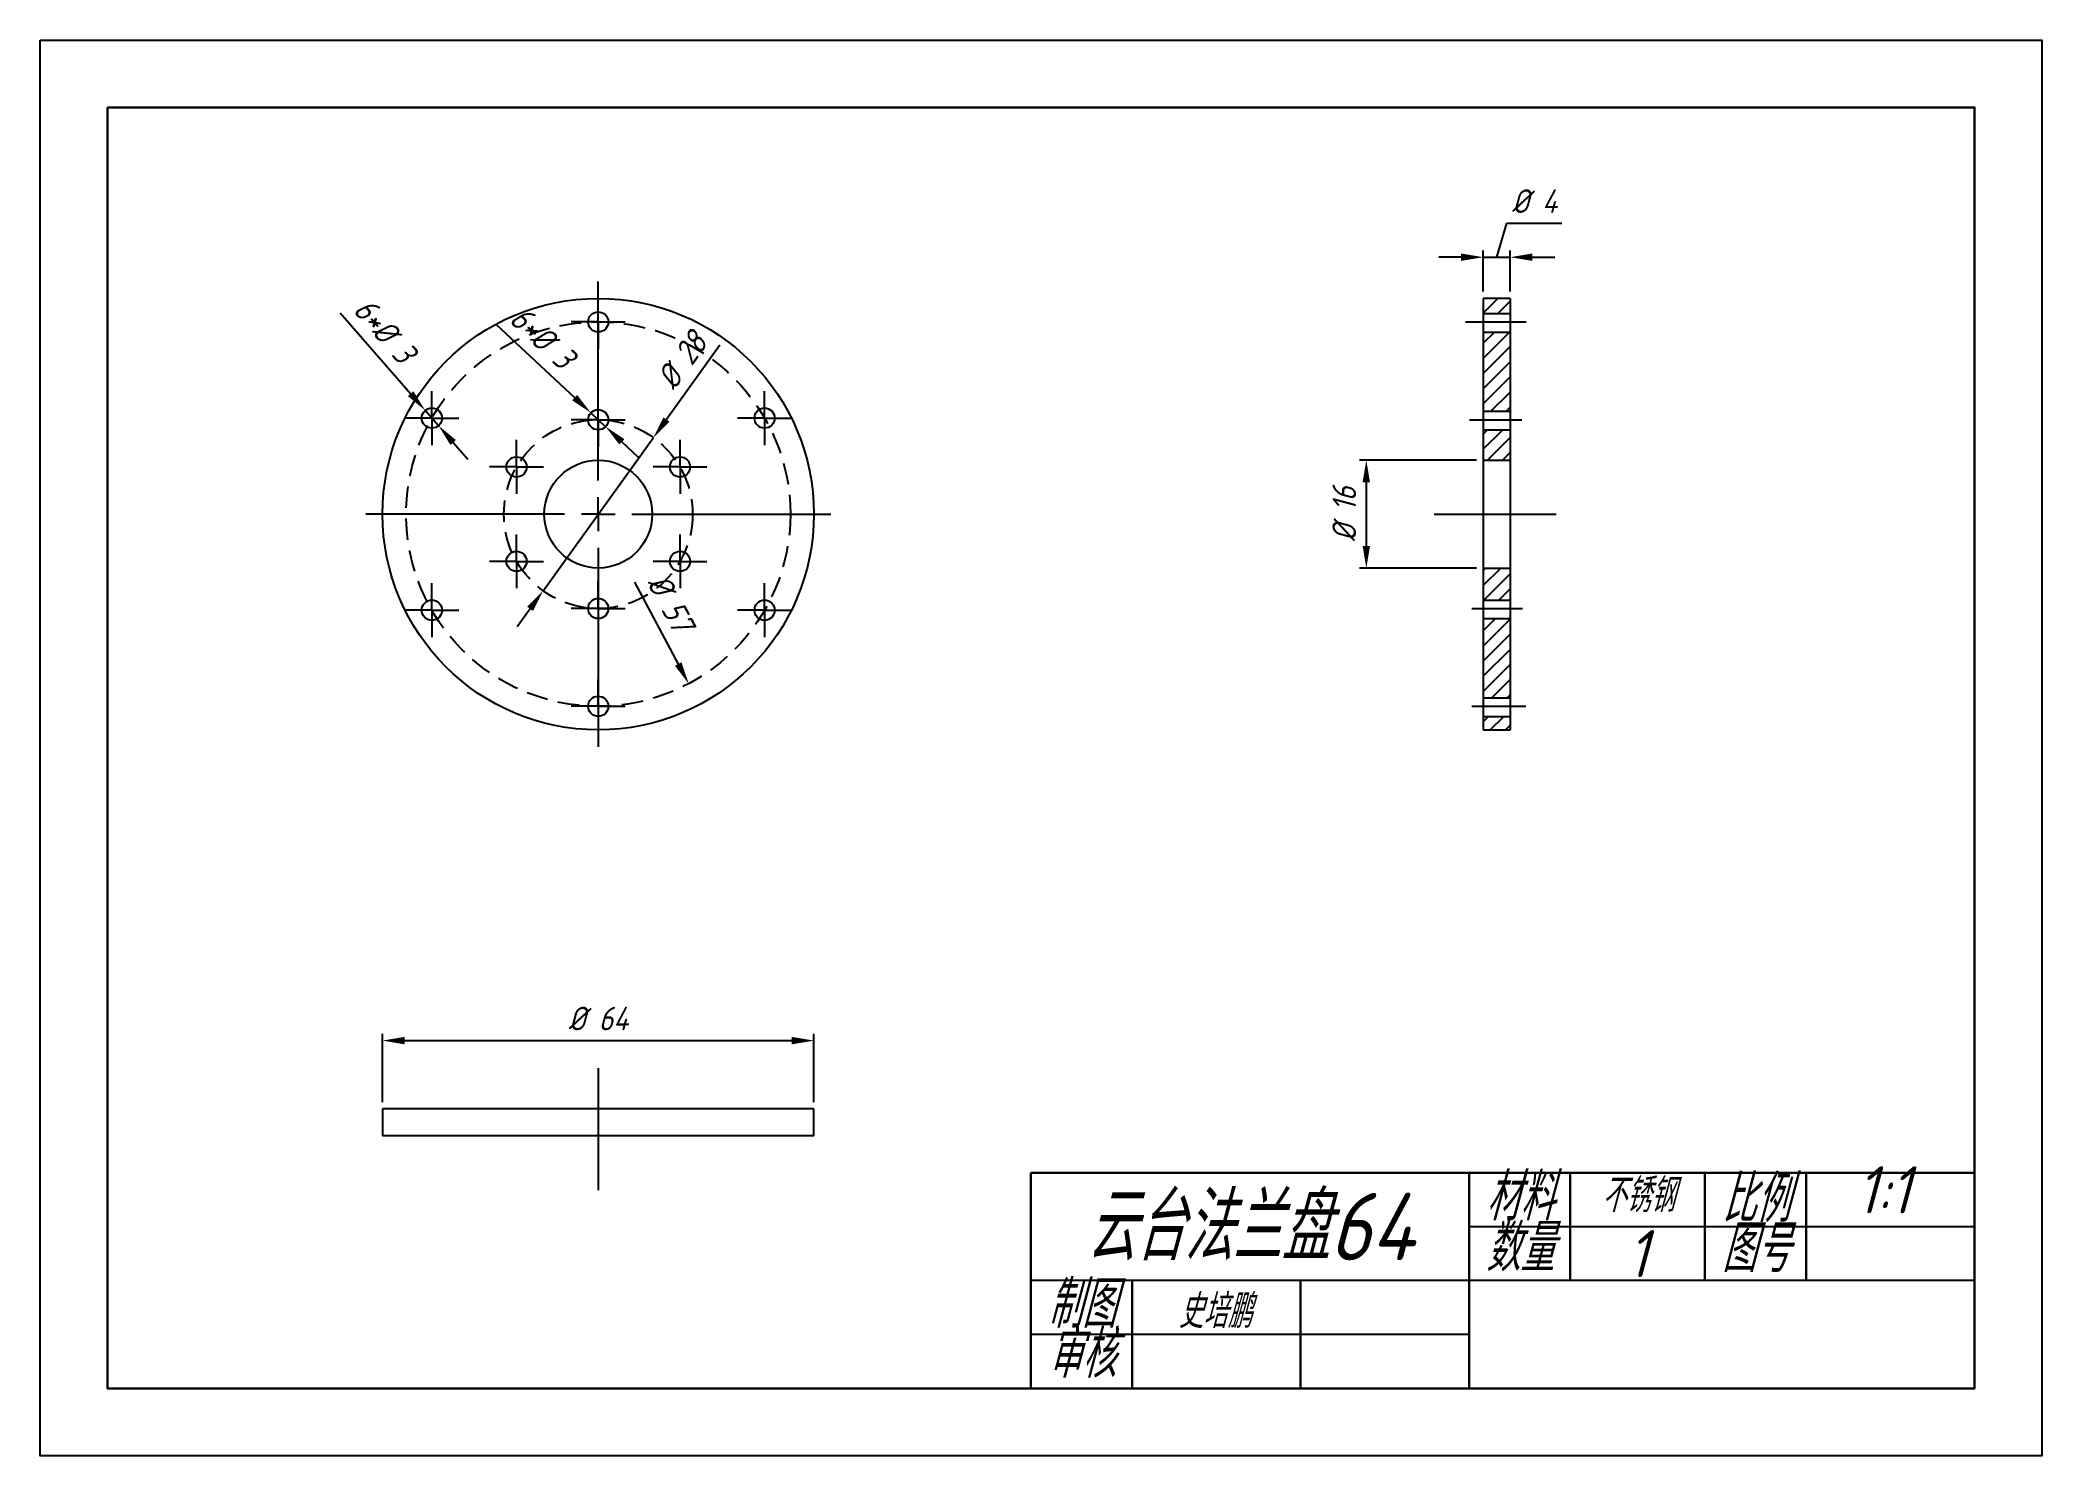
# Model space of a CAD drawing. Header units: millimetres. Extents: x 2895 to 3192, y 1640 to 1850.
import ezdxf

# ---------------------------------------------------------------- set-up
doc = ezdxf.new("R2010")
doc.units = ezdxf.units.MM
doc.linetypes.add('CENTER2', pattern=[28.575, 19.05, -3.175, 3.175, -3.175])
doc.linetypes.add('HIDDEN2', pattern=[4.7625, 3.175, -1.5875])
for name, color, linetype in [('10', 7, 'Continuous'), ('中心线', 1, 'CENTER2'), ('细实线', 3, 'Continuous'), ('虚线', 2, 'HIDDEN2')]:
    doc.layers.add(name, color=color, linetype=linetype)
doc.layers.add('粗实线', color=7, linetype='Continuous', lineweight=30)
doc.styles.add('gy', font='gbeitc.shx', dxfattribs={"height": 3.5})
doc.styles.get("Standard").update_dxf_attribs({"font": 'gbeitc.shx', "bigfont": 'gbcbig.shx'})
doc.dimstyles.new('gy-直径', dxfattribs={"dimtxt": 3.5, "dimasz": 3.302, "dimexe": 1, "dimexo": 1, "dimgap": 1.524, "dimtad": 1, "dimdec": 1, "dimdsep": 46, "dimtxsty": 'gy', "dimcen": -2.5, "dimclrt": 256, "dimadec": 1, "dimazin": 2, "dimtfac": 1, "dimtdec": 1, "dimtmove": 1, "dimatfit": 3, "dimfxl": 1, "dimtzin": 0, "dimarcsym": 2})

# ---------------------------------------------------------------- blocks, each defined once
blk = doc.blocks.new('SW_CENTERMARKSYMBOL_0')
at = {"layer": '10', "color": 0}
for p, q in [((0, 5), (0, 34.5)), ((-5, 0), (-34.5, 0)), ((0, 0), (-2.5, 0)), ((0, 0), (0, 2.5)), ((0, 0), (0, -2.5)), ((0, 0), (2.5, 0)), ((5, 0), (34.5, 0)), ((0, -5), (0, -34.5))]:
    blk.add_line(p, q, dxfattribs=at)
blk = doc.blocks.new('SW_CENTERMARKSYMBOL_1')
at = {"layer": '10', "color": 0}
for p, q in [((0, 2.5), (0, 4)), ((-2.5, 0), (-4, 0)), ((0, 0), (-2.5, 0)), ((0, 0), (0, 2.5)), ((0, 0), (0, -2.5)), ((0, 0), (2.5, 0)), ((2.5, 0), (4, 0)), ((0, -2.5), (0, -4))]:
    blk.add_line(p, q, dxfattribs=at)
blk = doc.blocks.new('SW_CENTERMARKSYMBOL_2')
at = {"layer": '10', "color": 0}
for p, q in [((0, 2.5), (0, 4)), ((-2.5, 0), (-4, 0)), ((0, 0), (-2.5, 0)), ((0, 0), (0, 2.5)), ((0, 0), (0, -2.5)), ((0, 0), (2.5, 0)), ((2.5, 0), (4, 0)), ((0, -2.5), (0, -4))]:
    blk.add_line(p, q, dxfattribs=at)
blk = doc.blocks.new('SW_CENTERMARKSYMBOL_3')
at = {"layer": '10', "color": 0}
for p, q in [((0, 2.5), (0, 4)), ((-2.5, 0), (-4, 0)), ((0, 0), (-2.5, 0)), ((0, 0), (0, 2.5)), ((0, 0), (0, -2.5)), ((0, 0), (2.5, 0)), ((2.5, 0), (4, 0)), ((0, -2.5), (0, -4))]:
    blk.add_line(p, q, dxfattribs=at)
blk = doc.blocks.new('SW_CENTERMARKSYMBOL_4')
at = {"layer": '10', "color": 0}
for p, q in [((0, 2.5), (0, 4)), ((-2.5, 0), (-4, 0)), ((0, 0), (-2.5, 0)), ((0, 0), (0, 2.5)), ((0, 0), (0, -2.5)), ((0, 0), (2.5, 0)), ((2.5, 0), (4, 0)), ((0, -2.5), (0, -4))]:
    blk.add_line(p, q, dxfattribs=at)
blk = doc.blocks.new('SW_CENTERMARKSYMBOL_5')
at = {"layer": '10', "color": 0}
for p, q in [((0, 2.5), (0, 4)), ((-2.5, 0), (-4, 0)), ((0, 0), (-2.5, 0)), ((0, 0), (0, 2.5)), ((0, 0), (0, -2.5)), ((0, 0), (2.5, 0)), ((2.5, 0), (4, 0)), ((0, -2.5), (0, -4))]:
    blk.add_line(p, q, dxfattribs=at)
blk = doc.blocks.new('SW_CENTERMARKSYMBOL_6')
at = {"layer": '10', "color": 0}
for p, q in [((0, 2.5), (0, 4)), ((-2.5, 0), (-4, 0)), ((0, 0), (-2.5, 0)), ((0, 0), (0, 2.5)), ((0, 0), (0, -2.5)), ((0, 0), (2.5, 0)), ((2.5, 0), (4, 0)), ((0, -2.5), (0, -4))]:
    blk.add_line(p, q, dxfattribs=at)
blk = doc.blocks.new('SW_CENTERMARKSYMBOL_7')
at = {"layer": '10', "color": 0}
for p, q in [((0, 2.5), (0, 4)), ((-2.5, 0), (-4, 0)), ((0, 0), (-2.5, 0)), ((0, 0), (0, 2.5)), ((0, 0), (0, -2.5)), ((0, 0), (2.5, 0)), ((2.5, 0), (4, 0)), ((0, -2.5), (0, -4))]:
    blk.add_line(p, q, dxfattribs=at)
blk = doc.blocks.new('SW_CENTERMARKSYMBOL_8')
at = {"layer": '10', "color": 0}
for p, q in [((0, 2.5), (0, 4)), ((-2.5, 0), (-4, 0)), ((0, 0), (-2.5, 0)), ((0, 0), (0, 2.5)), ((0, 0), (0, -2.5)), ((0, 0), (2.5, 0)), ((2.5, 0), (4, 0)), ((0, -2.5), (0, -4))]:
    blk.add_line(p, q, dxfattribs=at)
blk = doc.blocks.new('SW_CENTERMARKSYMBOL_9')
at = {"layer": '10', "color": 0}
for p, q in [((0, 2.5), (0, 4)), ((-2.5, 0), (-4, 0)), ((0, 0), (-2.5, 0)), ((0, 0), (0, 2.5)), ((0, 0), (0, -2.5)), ((0, 0), (2.5, 0)), ((2.5, 0), (4, 0)), ((0, -2.5), (0, -4))]:
    blk.add_line(p, q, dxfattribs=at)
blk = doc.blocks.new('SW_CENTERMARKSYMBOL_10')
at = {"layer": '10', "color": 0}
for p, q in [((0, 2.5), (0, 4)), ((-2.5, 0), (-4, 0)), ((0, 0), (-2.5, 0)), ((0, 0), (0, 2.5)), ((0, 0), (0, -2.5)), ((0, 0), (2.5, 0)), ((2.5, 0), (4, 0)), ((0, -2.5), (0, -4))]:
    blk.add_line(p, q, dxfattribs=at)
blk = doc.blocks.new('SW_CENTERMARKSYMBOL_11')
at = {"layer": '10', "color": 0}
for p, q in [((0, 2.5), (0, 4)), ((-2.5, 0), (-4, 0)), ((0, 0), (-2.5, 0)), ((0, 0), (0, 2.5)), ((0, 0), (0, -2.5)), ((0, 0), (2.5, 0)), ((2.5, 0), (4, 0)), ((0, -2.5), (0, -4))]:
    blk.add_line(p, q, dxfattribs=at)
blk = doc.blocks.new('SW_CENTERMARKSYMBOL_12')
at = {"layer": '10', "color": 0}
for p, q in [((0, 2.5), (0, 4)), ((-2.5, 0), (-4, 0)), ((0, 0), (-2.5, 0)), ((0, 0), (0, 2.5)), ((0, 0), (0, -2.5)), ((0, 0), (2.5, 0)), ((2.5, 0), (4, 0)), ((0, -2.5), (0, -4))]:
    blk.add_line(p, q, dxfattribs=at)
blk = doc.blocks.new('*D33')
at = {"layer": 'Defpoints', "color": 0, "lineweight": 25, "transparency": 16777216}
for p in [(2986.29, 1791.04), (2969.92, 1768.32)]:
    blk.add_point(p, dxfattribs=at)
at = {"layer": '细实线', "color": 0, "lineweight": -2, "transparency": 16777216}
for p, q in [((2996.15, 1804.72), (2988.22, 1793.72)), ((2969.92, 1768.32), (2986.29, 1791.04)), ((2967.99, 1765.64), (2966.06, 1762.96))]:
    blk.add_line(p, q, dxfattribs=at)
at = {"layer": '细实线', "color": 0, "lineweight": 25, "transparency": 16777216}
for points in [[(2987.77, 1794.04), (2988.66, 1793.39), (2986.29, 1791.04)], [(2967.54, 1765.96), (2968.43, 1765.32), (2969.92, 1768.32)]]:
    blk.add_solid(points, dxfattribs=at)
at = {"layer": '细实线', "lineweight": 25, "transparency": 16777216, "insert": (2990.49, 1802.47), "char_height": 3.5, "attachment_point": 5, "rotation": 54.2239, "style": 'gy'}
blk.add_mtext('%%c 28', dxfattribs=at)
blk = doc.blocks.new('*D34')
at = {"layer": 'Defpoints', "color": 0, "lineweight": 25, "transparency": 16777216}
for p in [(2964.69, 1804.82), (2991.52, 1754.53)]:
    blk.add_point(p, dxfattribs=at)
at = {"layer": '细实线', "color": 0, "lineweight": -2, "transparency": 16777216}
blk.add_line((2983.47, 1769.61), (2989.96, 1757.45), dxfattribs=at)
at = {"layer": '细实线', "color": 0, "lineweight": 25, "transparency": 16777216}
blk.add_solid([(2990.45, 1757.71), (2989.48, 1757.19), (2991.52, 1754.53)], dxfattribs=at)
at = {"layer": '细实线', "lineweight": 25, "transparency": 16777216, "insert": (2988.83, 1766.53), "char_height": 3.5, "attachment_point": 5, "rotation": 298.0802, "style": 'gy'}
blk.add_mtext('%%c 57', dxfattribs=at)
blk = doc.blocks.new('*D36')
at = {"layer": 'Defpoints', "color": 0, "lineweight": 25, "transparency": 16777216}
for p in [(2952.43, 1795.06), (2954.41, 1792.8)]:
    blk.add_point(p, dxfattribs=at)
at = {"layer": '细实线', "color": 0, "lineweight": -2, "transparency": 16777216}
for p, q in [((2939.81, 1809.53), (2950.26, 1797.55)), ((2954.41, 1792.8), (2952.43, 1795.06)), ((2956.58, 1790.31), (2958.75, 1787.82))]:
    blk.add_line(p, q, dxfattribs=at)
at = {"layer": '细实线', "color": 0, "lineweight": 25, "transparency": 16777216}
for points in [[(2950.68, 1797.91), (2949.85, 1797.19), (2952.43, 1795.06)], [(2956.99, 1790.67), (2956.16, 1789.95), (2954.41, 1792.8)]]:
    blk.add_solid(points, dxfattribs=at)
at = {"layer": '细实线', "lineweight": 25, "transparency": 16777216, "insert": (2946.42, 1806.94), "char_height": 3.5, "attachment_point": 5, "rotation": 311.0963, "style": 'gy'}
blk.add_mtext('6*%%c 3', dxfattribs=at)
blk = doc.blocks.new('*D37')
at = {"layer": 'Defpoints', "color": 0, "lineweight": 25, "transparency": 16777216}
for p in [(2977.01, 1794.7), (2979.2, 1792.65)]:
    blk.add_point(p, dxfattribs=at)
at = {"layer": '细实线', "color": 0, "lineweight": -2, "transparency": 16777216}
for p, q in [((2962.98, 1807.82), (2974.59, 1796.96)), ((2979.2, 1792.65), (2977.01, 1794.7)), ((2981.61, 1790.4), (2984.02, 1788.14))]:
    blk.add_line(p, q, dxfattribs=at)
at = {"layer": '细实线', "color": 0, "lineweight": 25, "transparency": 16777216}
for points in [[(2974.97, 1797.36), (2974.22, 1796.56), (2977.01, 1794.7)], [(2981.99, 1790.8), (2981.23, 1790), (2979.2, 1792.65)]]:
    blk.add_solid(points, dxfattribs=at)
at = {"layer": '细实线', "lineweight": 25, "transparency": 16777216, "insert": (2969.82, 1805.91), "char_height": 3.5, "attachment_point": 5, "rotation": 316.9313, "style": 'gy'}
blk.add_mtext('6*%%c 3', dxfattribs=at)
blk = doc.blocks.new('*D38')
at = {"layer": 'Defpoints', "color": 0, "lineweight": 25, "transparency": 16777216}
for p in [(3113.4, 1817.79), (3109.4, 1811.68), (3113.4, 1811.68)]:
    blk.add_point(p, dxfattribs=at)
at = {"layer": '细实线', "color": 0, "lineweight": -2, "transparency": 16777216}
for p, q in [((3111.4, 1817.79), (3112.91, 1822.83)), ((3112.91, 1822.83), (3121.06, 1822.83)), ((3106.09, 1817.79), (3102.79, 1817.79)), ((3109.4, 1812.68), (3109.4, 1818.79)), ((3109.4, 1817.79), (3113.4, 1817.79)), ((3109.4, 1817.79), (3113.4, 1817.79)), ((3113.4, 1812.68), (3113.4, 1818.79)), ((3116.7, 1817.79), (3120, 1817.79))]:
    blk.add_line(p, q, dxfattribs=at)
at = {"layer": '细实线', "color": 0, "lineweight": 25, "transparency": 16777216}
for points in [[(3106.09, 1818.34), (3106.09, 1817.24), (3109.4, 1817.79)], [(3116.7, 1818.34), (3116.7, 1817.24), (3113.4, 1817.79)]]:
    blk.add_solid(points, dxfattribs=at)
at = {"layer": '细实线', "lineweight": 25, "transparency": 16777216, "insert": (3116.98, 1826.1), "char_height": 3.5, "attachment_point": 5, "style": 'gy'}
blk.add_mtext('%%c 4', dxfattribs=at)
blk = doc.blocks.new('*D39')
at = {"layer": 'Defpoints', "color": 0, "lineweight": 25, "transparency": 16777216}
for p in [(3010.1, 1701.6), (2946.1, 1691.47), (3010.1, 1691.47)]:
    blk.add_point(p, dxfattribs=at)
at = {"layer": '细实线', "color": 0, "lineweight": -2, "transparency": 16777216}
for p, q in [((2946.1, 1692.47), (2946.1, 1702.6)), ((3010.1, 1692.47), (3010.1, 1702.6)), ((2949.4, 1701.6), (3006.8, 1701.6))]:
    blk.add_line(p, q, dxfattribs=at)
at = {"layer": '细实线', "color": 0, "lineweight": 25, "transparency": 16777216}
for points in [[(2949.4, 1702.15), (2949.4, 1701.04), (2946.1, 1701.6)], [(3006.8, 1702.15), (3006.8, 1701.04), (3010.1, 1701.6)]]:
    blk.add_solid(points, dxfattribs=at)
at = {"layer": '细实线', "lineweight": 25, "transparency": 16777216, "insert": (2978.1, 1704.87), "char_height": 3.5, "attachment_point": 5, "style": 'gy'}
blk.add_mtext('%%c 64', dxfattribs=at)
blk = doc.blocks.new('*D40')
at = {"layer": 'Defpoints', "color": 0, "lineweight": 25, "transparency": 16777216}
for p in [(3109.4, 1787.68), (3092.05, 1771.68), (3109.4, 1771.68)]:
    blk.add_point(p, dxfattribs=at)
at = {"layer": '细实线', "color": 0, "lineweight": -2, "transparency": 16777216}
for p, q in [((3108.4, 1787.68), (3091.05, 1787.68)), ((3092.05, 1784.38), (3092.05, 1774.98)), ((3108.4, 1771.68), (3091.05, 1771.68))]:
    blk.add_line(p, q, dxfattribs=at)
at = {"layer": '细实线', "color": 0, "lineweight": 25, "transparency": 16777216}
for points in [[(3091.5, 1784.38), (3092.6, 1784.38), (3092.05, 1787.68)], [(3091.5, 1774.98), (3092.6, 1774.98), (3092.05, 1771.68)]]:
    blk.add_solid(points, dxfattribs=at)
at = {"layer": '细实线', "lineweight": 25, "transparency": 16777216, "insert": (3088.78, 1779.68), "char_height": 3.5, "attachment_point": 5, "rotation": 90, "style": 'gy'}
blk.add_mtext('%%c 16', dxfattribs=at)

msp = doc.modelspace()

# ---------------------------------------------------------------- hatches: boundary and pattern name
at = {"layer": '中心线', "lineweight": 25}
h = msp.add_hatch(dxfattribs=at)
h.set_pattern_fill('ANSI31', color=1, scale=0.5)
h.paths.add_polyline_path([(3113.4, 1811.68), (3109.4, 1811.68), (3109.4, 1809.43), (3113.4, 1809.43)])
h.paths.add_polyline_path([(3113.4, 1806.68), (3109.4, 1806.68), (3109.4, 1794.93), (3113.4, 1794.93)])
h.paths.add_polyline_path([(3113.4, 1792.18), (3109.4, 1792.18), (3109.4, 1787.68), (3113.4, 1787.68)])
h.paths.add_polyline_path([(3113.4, 1771.68), (3109.4, 1771.68), (3109.4, 1766.93), (3113.4, 1766.93)])
h.paths.add_polyline_path([(3113.4, 1764.18), (3109.4, 1764.18), (3109.4, 1752.43), (3113.4, 1752.43)])
h.paths.add_polyline_path([(3113.4, 1749.68), (3109.4, 1749.68), (3109.4, 1747.68), (3113.4, 1747.68)])

# ---------------------------------------------------------------- linework, layer by layer
at = {"color": 7, "linetype": 'Continuous', "lineweight": 25}
for p, q in [((3113.4, 1811.68), (3109.4, 1811.68)), ((3109.4, 1811.68), (3109.4, 1747.68)), ((3113.4, 1811.68), (3113.4, 1747.68)), ((3109.4, 1747.68), (3113.4, 1747.68)), ((2946.1, 1691.47), (2946.1, 1687.47)), ((3010.1, 1691.47), (2946.1, 1691.47)), ((3010.1, 1687.47), (3010.1, 1691.47)), ((3010.1, 1687.47), (2946.1, 1687.47))]:
    msp.add_line(p, q, dxfattribs=at)
for centre, radius in [((2978.1, 1779.68), 32), ((2978.1, 1808.18), 1.5), ((2953.42, 1793.93), 1.5), ((2978.1, 1793.68), 1.5), ((3002.78, 1793.93), 1.5), ((2965.98, 1786.68), 1.5), ((2990.23, 1786.68), 1.5), ((2978.1, 1779.68), 8), ((2965.98, 1772.68), 1.5), ((2990.23, 1772.68), 1.5), ((2978.1, 1765.68), 1.5), ((2953.42, 1765.43), 1.5), ((3002.78, 1765.43), 1.5), ((2978.1, 1751.18), 1.5)]:
    msp.add_circle(centre, radius, dxfattribs=at)
at = {"layer": '中心线', "lineweight": 25}
for p, q in [((3106.78, 1808.18), (3115.75, 1808.18)), ((3107.38, 1793.68), (3115.12, 1793.68)), ((3107.72, 1765.68), (3115.24, 1765.68)), ((3107.72, 1751.18), (3115.7, 1751.18))]:
    msp.add_line(p, q, dxfattribs=at)
at = {"layer": '中心线'}
for p, q in [((3102.1, 1779.68), (3120.22, 1779.68)), ((2978.1, 1697.53), (2978.1, 1679.42))]:
    msp.add_line(p, q, dxfattribs=at)
at = {"layer": '粗实线', "lineweight": 25}
for p, q in [((3109.4, 1809.43), (3113.4, 1809.43)), ((3109.4, 1806.68), (3113.4, 1806.68)), ((3109.4, 1794.93), (3113.4, 1794.93)), ((3109.4, 1792.18), (3113.4, 1792.18)), ((3109.4, 1787.68), (3113.4, 1787.68)), ((3109.4, 1771.68), (3113.4, 1771.68)), ((3109.4, 1766.93), (3113.4, 1766.93)), ((3109.4, 1764.18), (3113.4, 1764.18)), ((3109.4, 1752.43), (3113.4, 1752.43)), ((3109.4, 1749.68), (3113.4, 1749.68))]:
    msp.add_line(p, q, dxfattribs=at)
at = {"layer": '粗实线'}
for p, q in [((3182.29, 1682), (3042.29, 1682)), ((3042.29, 1682), (3042.29, 1650)), ((3107.29, 1682), (3107.29, 1650)), ((3122.29, 1682), (3122.29, 1666)), ((3142.29, 1682), (3142.29, 1666)), ((3157.29, 1682), (3157.29, 1666)), ((3057.29, 1666), (3057.29, 1650)), ((3082.29, 1666), (3082.29, 1650)), ((3042.29, 1650), (3182.29, 1650))]:
    msp.add_line(p, q, dxfattribs=at)
msp.add_lwpolyline([(2905.29, 1840), (3182.29, 1840), (3182.29, 1650), (2905.29, 1650)], close=True, dxfattribs=at)
at = {"layer": '细实线'}
for p, q in [((3182.29, 1674), (3107.29, 1674)), ((3192.29, 1672), (3192.29, 1640)), ((3182.29, 1666), (3042.29, 1666)), ((3107.29, 1658), (3042.29, 1658))]:
    msp.add_line(p, q, dxfattribs=at)
msp.add_lwpolyline([(2895.29, 1850), (3192.29, 1850), (3192.29, 1640), (2895.29, 1640)], close=True, dxfattribs=at)
at = {"layer": '虚线'}
for radius in [28.5, 14]:
    msp.add_circle((2978.1, 1779.68), radius, dxfattribs=at)

# ---------------------------------------------------------------- block references
at = {"layer": '中心线'}
for name, p in [('SW_CENTERMARKSYMBOL_0', (2978.1, 1779.68)), ('SW_CENTERMARKSYMBOL_2', (2978.1, 1808.18)), ('SW_CENTERMARKSYMBOL_10', (2953.42, 1793.93)), ('SW_CENTERMARKSYMBOL_1', (2978.1, 1793.68)), ('SW_CENTERMARKSYMBOL_6', (3002.78, 1793.93)), ('SW_CENTERMARKSYMBOL_12', (2965.98, 1786.68)), ('SW_CENTERMARKSYMBOL_3', (2990.23, 1786.68)), ('SW_CENTERMARKSYMBOL_11', (2965.98, 1772.68)), ('SW_CENTERMARKSYMBOL_4', (2990.23, 1772.68)), ('SW_CENTERMARKSYMBOL_9', (2953.42, 1765.43)), ('SW_CENTERMARKSYMBOL_5', (2978.1, 1765.68)), ('SW_CENTERMARKSYMBOL_7', (3002.78, 1765.43)), ('SW_CENTERMARKSYMBOL_8', (2978.1, 1751.18))]:
    msp.add_blockref(name, p, dxfattribs=at)

# ---------------------------------------------------------------- texts
at = {"layer": '细实线'}
for s, width, heights, insert, char_height, attachment_point in [('\\pxqc;材料', 15, [0], (3107.29, 1681.92), 7, 1), ('不锈钢', 20, [0], (3132.35, 1678.65), 5, 5), ('\\pxqc;比例', 15, [0], (3142.29, 1681.66), 7, 1), ('1:1', 13.979, [0], (3164.79, 1682.97), 7, 1), ('云台法兰盘64', 65, [0], (3074.79, 1674), 10, 5), ('\\pxqc;数量', 15, [0], (3107.29, 1674.38), 7, 1), ('1', 20, [0], (3132.29, 1670), 7, 5), ('\\pxqc;图号', 15, [0], (3142.29, 1674.27), 7, 1), ('\\pxqc;制图', 15, [8], (3042.29, 1666), 7, 1), ('史培鹏', 11.2511, [0], (3064.19, 1663.95), 5, 1), ('\\pxqc;审核', 15, [8.61], (3042.29, 1658.61), 7, 1)]:
    msp.add_mtext_dynamic_manual_height_columns(s, width=width, gutter_width=17.5, heights=heights, dxfattribs=dict(at, insert=insert, char_height=char_height, attachment_point=attachment_point))

# ---------------------------------------------------------------- dimensions: what is measured, and where the dimension line sits
at = {"layer": '细实线', "lineweight": 25}
for base, p1, p2, picture, middle in [((3113.4, 1817.79), (3109.4, 1811.68), (3113.4, 1811.68), '*D38', (3114.43, 1826.1)), ((3010.1, 1701.6), (2946.1, 1691.47), (3010.1, 1691.47), '*D39', (2978.1, 1704.87))]:
    dim = msp.add_linear_dim(base=base, p1=p1, p2=p2, dimstyle='gy-直径', override={"dimpost": '%%c <>'}, dxfattribs=at)
    dim.commit()
    dim.dimension.update_dxf_attribs({"geometry": picture, "text_midpoint": middle})
for p1, p2, picture, middle in [((2954.41, 1792.8), (2952.43, 1795.06), '*D36', (2946.42, 1806.94)), ((2979.2, 1792.65), (2977.01, 1794.7), '*D37', (2969.82, 1805.91))]:
    dim = msp.add_diameter_dim_2p(p1=p1, p2=p2, text='6*<>', dimstyle='gy-直径', override={"dimpost": '%%c <>'}, dxfattribs=at)
    dim.commit()
    dim.dimension.update_dxf_attribs({"geometry": picture, "text_midpoint": middle})
dim = msp.add_diameter_dim_2p(p1=(2969.92, 1768.32), p2=(2986.29, 1791.04), dimstyle='gy-直径', override={"dimpost": '%%c <>'}, dxfattribs=at)
dim.commit()
dim.dimension.update_dxf_attribs({"geometry": '*D33', "text_midpoint": (2990.49, 1802.47)})
dim = msp.add_diameter_dim_2p(p1=(2964.69, 1804.82), p2=(2991.52, 1754.53), dimstyle='gy-直径', override={"dimpost": '%%c <>'}, dxfattribs=at)
dim.commit()
dim.dimension.update_dxf_attribs({"geometry": '*D34', "text_midpoint": (2985.94, 1764.99), "dimtype": 163})
dim = msp.add_linear_dim(base=(3092.05, 1771.68), p1=(3109.4, 1787.68), p2=(3109.4, 1771.68), angle=90, dimstyle='gy-直径', override={"dimpost": '%%c <>'}, dxfattribs=at)
dim.commit()
dim.dimension.update_dxf_attribs({"geometry": '*D40', "text_midpoint": (3088.78, 1779.68)})

doc.saveas('drawing.dxf')
